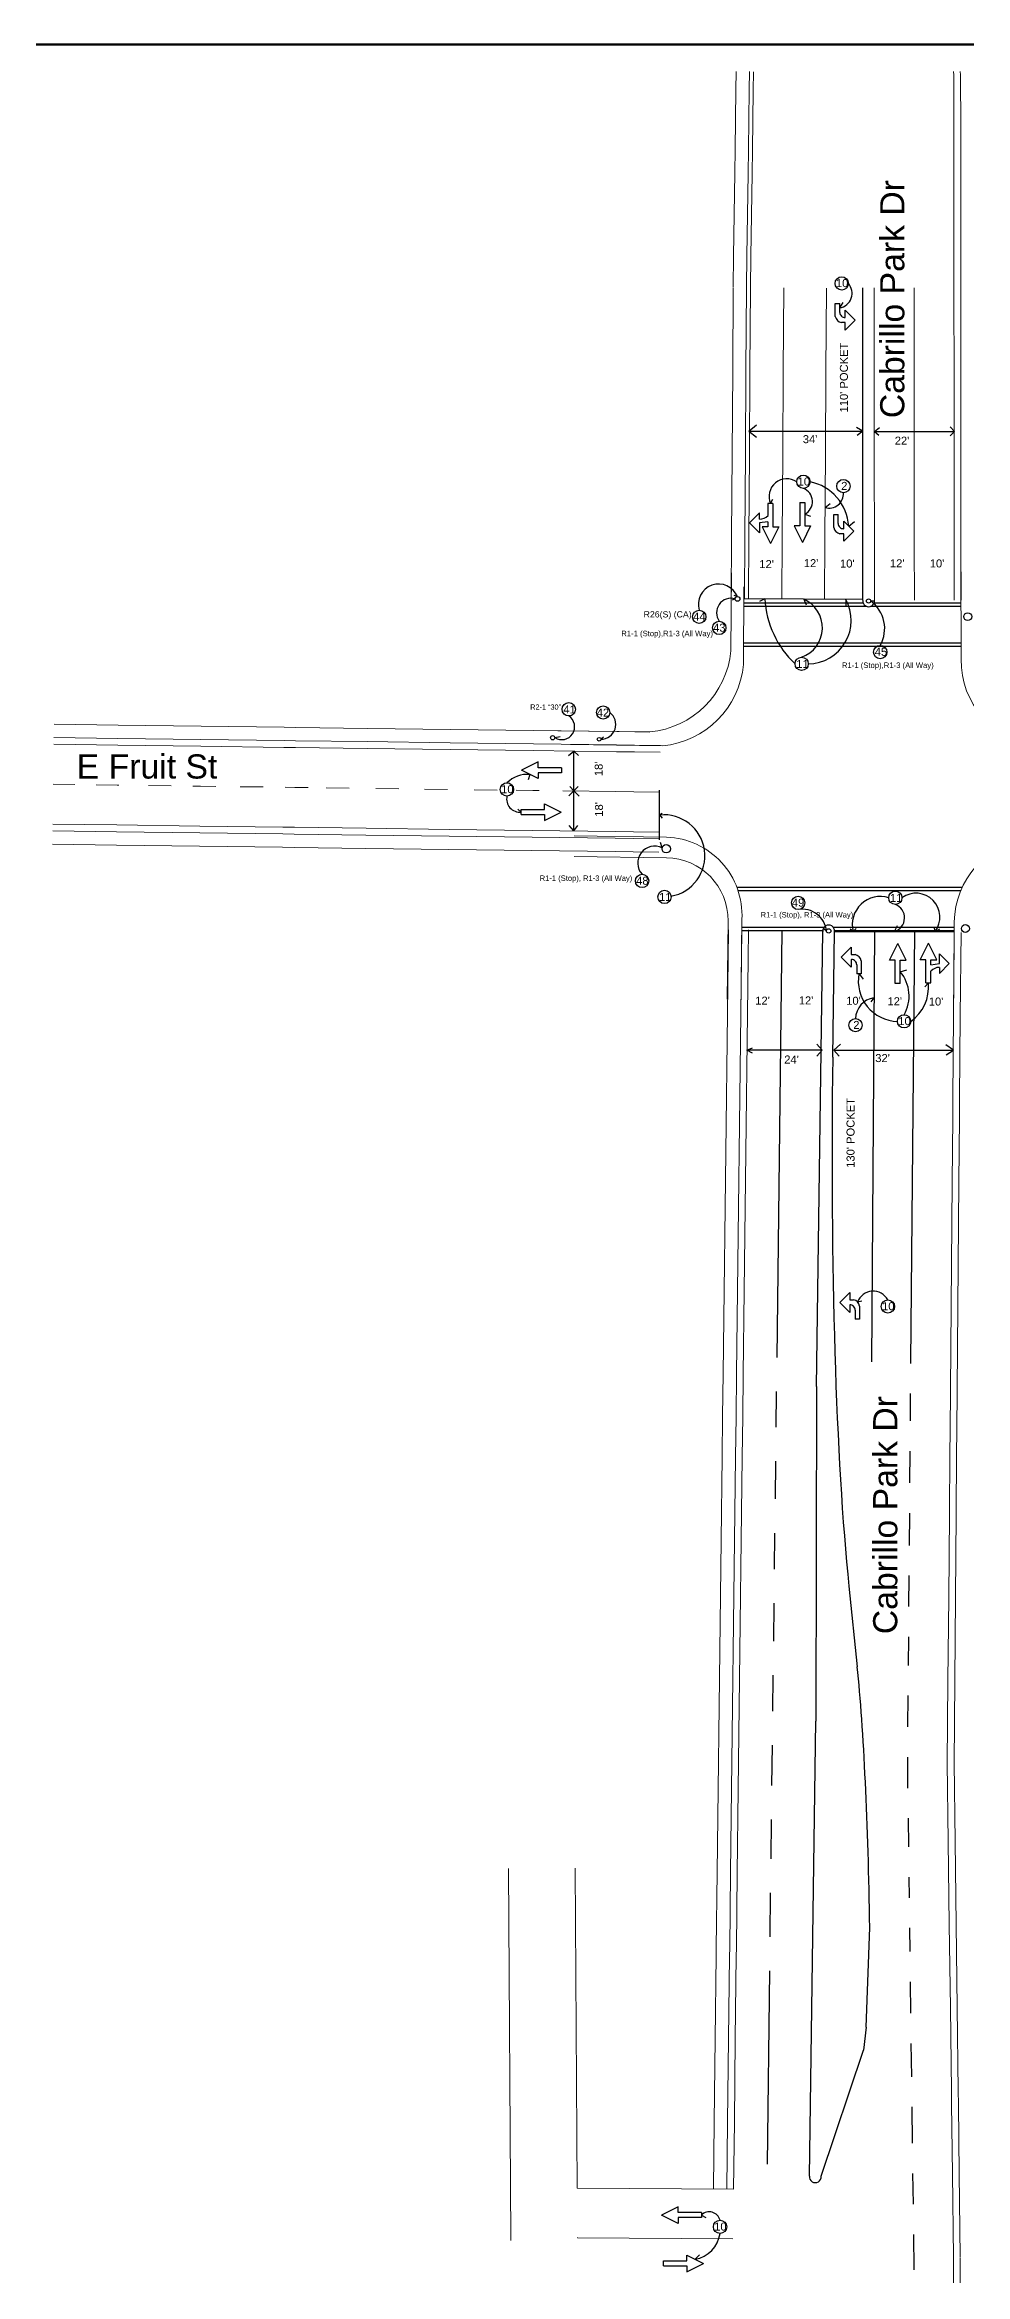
# Paper-space layout 'Layout1' of a CAD drawing. Header units: inches. Extents: x 0 to 35.9, y 0 to 23.6.
# Drawn here: x 17.686 to 19.542, y 19.113 to 23.608 of the extents above; entities that cross this region are included whole.
import ezdxf

# ---------------------------------------------------------------- set-up
doc = ezdxf.new("R2010")
doc.units = ezdxf.units.IN
doc.header["$MEASUREMENT"] = 0
doc.linetypes.add('CENTER2', pattern=[1.125, 0.75, -0.125, 0.125, -0.125])
doc.layers.get('0').update_dxf_attribs({"lineweight": 30})
for name, color, linetype in [('BLOCK TEXT', 7, 'Continuous'), ('C-ROAD', 7, 'Continuous'), ('C-SIDEWALK-CURB', 92, 'Continuous'), ('SIDEWALK IN INTERSECTION', 50, 'Continuous'), ('STREET SIGNS', 7, 'Continuous')]:
    doc.layers.add(name, color=color, linetype=linetype)
doc.styles.get("Standard").update_dxf_attribs({"font": 'arial.ttf'})

# ---------------------------------------------------------------- blocks, each defined once
blk = doc.blocks.new('TITLEBLOCK ARCHD24X36')
at = {"ltscale": 0.125}
blk.add_lwpolyline([(0.0306, 23.9435), (35.909, 23.9435), (35.909, 9.5136), (0.0306, 9.5136)], close=True, dxfattribs=at)
at = {"layer": 'BLOCK TEXT', "linetype": 'ByBlock', "lineweight": 100}
blk.add_lwpolyline([(0.0306, 2.6905), (0.0306, 23.9435), (35.909, 23.9435), (35.909, 2.6905)], close=True, dxfattribs=at)

psp = doc.layouts.get("Layout1")

# ---------------------------------------------------------------- linework, layer by layer
at = {"color": 7}
for p, q in [((19.2888, 23.0773, 0.9536), (19.2956, 23.0881, 0.9536)), ((19.1493, 22.6827, 0.9536), (19.1543, 22.6916, 0.9536)), ((19.2185, 22.6614, 0.9536), (19.2299, 22.6573, 0.9536)), ((19.307, 22.6371, 0.9536), (19.3183, 22.6465, 0.9536)), ((19.0827, 22.4953, 0.9536), (19.0758, 22.4976, 0.9536)), ((18.7143, 22.211, 0.9536), (18.7249, 22.2129, 0.9536)), ((18.8074, 22.2076, 0.9536), (18.8123, 22.2126, 0.9536)), ((18.664, 22.1367, 0.9536), (18.6605, 22.1259, 0.9536)), ((18.6466, 22.0608, 0.9536), (18.6398, 22.0668, 0.9536)), ((19.3278, 21.7349, 0.9536), (19.3364, 21.7237, 0.9536)), ((19.411, 21.7387, 0.9536), (19.424, 21.743, 0.9536)), ((19.4676, 21.7163, 0.9536), (19.4603, 21.7083, 0.9536)), ((19.3248, 21.0731, 0.9536), (19.3337, 21.0752, 0.9536)), ((19.0099, 19.2321, 0.9536), (19.0188, 19.2274, 0.9536)), ((18.9975, 19.143, 0.9536), (19.006, 19.1518, 0.9536))]:
    psp.add_line(p, q, dxfattribs=at)
for centre, radius in [((18.71, 22.2106, 0.9536), 0.00432), ((18.8036, 22.2076, 0.9536), 0.00373)]:
    psp.add_circle(centre, radius, dxfattribs=at)
for centre, radius, start, end in [((19.2839, 23.1068, 0.9536), 0.0299, 279.4127, 41.689), ((19.1821, 22.6971, 0.9536), 0.0358, 55.834, 203.6991), ((19.2052, 22.6867, 0.9536), 0.0286, 297.5968, 68.7603), ((19.2092, 22.6308, 0.9536), 0.098, 3.6574, 78.358), ((19.0449, 22.4794, 0.9536), 0.041, 22.8046, 196.5), ((18.7284, 22.2328, 0.9536), 0.026, 237.0994, 57.0994), ((18.8074, 22.2376, 0.9536), 0.0299, 270.0323, 53.2528), ((18.6593, 22.0783, 0.9536), 0.0586, 85.3912, 134.9105), ((18.6437, 22.0871, 0.9536), 0.0265, 167.2098, 276.1499), ((19.4074, 21.7199, 0.9536), 0.0811, 169.3191, 268.4523), ((19.3528, 21.69, 0.9536), 0.0759, 330.2075, 39.929), ((19.3831, 21.7082, 0.9536), 0.0849, 305.2326, 5.4425), ((19.3564, 21.0608, 0.9536), 0.0339, 29.4274, 158.7056), ((19.0258, 19.2163, 0.9536), 0.0224, 14.322, 135.0816), ((18.9865, 19.2036, 0.9536), 0.0616, 280.3031, 351.9737)]:
    psp.add_arc(centre, radius, start, end, dxfattribs=at)
at = {"layer": 'C-ROAD', "color": 7, "linetype": 'Continuous', "lineweight": 0, "elevation": 0.9486, "flags": 128}
for points in [[(19.0705, 22.5431), (19.0695, 22.3858, -0.359934), (18.906, 22.2223), (18.7208, 22.2247)], [(19.8644, 22.194), (19.6874, 22.194, -0.383996), (19.5335, 22.3688), (19.5333, 22.5647)], [(19.0958, 22.5152), (19.0949, 22.358, -0.359934), (18.9313, 22.1944), (18.7461, 22.1969)], [(18.7537, 22.0126), (18.9399, 22.0102, -0.419018), (19.0916, 21.8446), (19.0893, 21.6518)], [(19.5186, 21.6857), (19.5199, 21.8396, -0.371801), (19.6676, 22.0058), (19.8624, 22.0058)], [(18.7532, 21.9712), (18.9393, 21.9687, -0.413843), (19.0638, 21.8411), (19.0619, 21.6836)]]:
    psp.add_lwpolyline(points, format="xyb", dxfattribs=at)
at = {"layer": 'C-SIDEWALK-CURB', "color": 7}
for p, q in [((19.3353, 22.4877, 0.9425), (19.3353, 23.1179, 0.9425)), ((19.1058, 22.8288, 1.8855), (19.1209, 22.8413, 0.9425)), ((19.1058, 22.8288, 1.8855), (19.3353, 22.8288, 1.8855)), ((19.1058, 22.8288, 1.8855), (19.1212, 22.8165, 0.9425)), ((19.3353, 22.8288, 1.8855), (19.3229, 22.8362, 0.9425)), ((19.3353, 22.8288, 1.8855), (19.3242, 22.8199, 0.9425)), ((19.3592, 22.8278, 1.8966), (19.369, 22.8364, 1.9048)), ((19.3592, 22.8278, 1.8966), (19.5201, 22.8278, 1.8966)), ((19.3592, 22.8278, 1.8966), (19.3676, 22.821, 0.9176)), ((19.5201, 22.8278, 1.8966), (19.5113, 22.8373, 1.4251)), ((19.5201, 22.8278, 1.8966), (19.5117, 22.8195, 1.4251)), ((19.2595, 22.6748, 0.9536), (19.2695, 22.6832, 0.9536)), ((19.0779, 22.4905, 0.9536), (19.0723, 22.488, 0.9536)), ((19.3357, 22.4895, 1.9757), (19.097, 22.4906, 1.9803)), ((19.1376, 22.4906, 0.9536), (19.1273, 22.4853, 0.9536)), ((19.2164, 22.49, 1.978), (19.2213, 22.4784, 0.9536)), ((19.3013, 22.4895, 0.9536), (19.3013, 22.4746, 0.9536)), ((19.3514, 22.4864, 0.9536), (19.3567, 22.4864, 0.9536)), ((18.7421, 22.1751, 0.9536), (18.7526, 22.1836, 1.9706)), ((18.7526, 22.1035, 1.9706), (18.7526, 22.1836, 1.9706)), ((18.7526, 22.1836, 1.9706), (18.7618, 22.1751, 0.9536)), ((18.7526, 22.1035, 1.9706), (18.7429, 22.0938, 3.0831)), ((18.7526, 22.1035, 1.9706), (18.7446, 22.1124, 0.9536)), ((18.7526, 22.1035, 1.9706), (18.7616, 22.1123, 0.9536)), ((18.7526, 22.0227, 1.9706), (18.7526, 22.1035, 1.9706)), ((18.7526, 22.1035, 1.9706), (18.7633, 22.093, 0.2632)), ((18.9257, 22.0051, 0.9536), (18.9257, 22.1047, 0.9536)), ((18.7526, 22.0227, 1.9706), (18.7432, 22.0338, 0.9536)), ((18.7526, 22.0227, 1.9706), (18.7611, 22.0338, 0.9536)), ((18.9257, 22.0549, 0.9536), (18.9311, 22.0586, 0.9536)), ((18.9257, 22.0549, 0.9536), (18.9311, 22.0486, 0.9536)), ((18.9308, 21.9885, 0.9536), (18.9275, 21.9992, 0.9536)), ((19.1721, 21.8222, 1.9681), (19.1618, 20.9609, 1.9646)), ((19.2422, 20.9029, 2.9326), (19.2549, 21.82, 2.9335)), ((19.2622, 21.8212, 0.9536), (19.2566, 21.8248, 0.9536)), ((19.2749, 21.5666, 2.9382), (19.2784, 21.82, 2.9385)), ((19.2784, 21.82, 1.9705), (19.5197, 21.82, 1.9705)), ((19.3159, 21.82, 0.9536), (19.31, 21.8247, 0.9536)), ((19.3159, 21.82, 0.9536), (19.3217, 21.8261, 0.9536)), ((19.3589, 21.82, 1.9721), (19.3532, 20.9523, 1.9639)), ((19.3991, 21.82, 0.9536), (19.4056, 21.8322, 0.9536)), ((19.4393, 21.8199, 1.9693), (19.4316, 20.9523, 1.9639)), ((19.4812, 21.8199, 0.9536), (19.4792, 21.8296, 0.9536)), ((19.4812, 21.8199, 0.9536), (19.4906, 21.8255, 0.9536)), ((19.3575, 21.6864, 0.9536), (19.3516, 21.6779, 0.9536)), ((19.1015, 21.5806, 0.9536), (19.1131, 21.5858, 0.0117)), ((19.2535, 21.5806, 0.9536), (19.1015, 21.5806, 0.9536)), ((19.1133, 21.5744, 0.0117), (19.1015, 21.5806, 0.9536)), ((19.2535, 21.5806, 0.9536), (19.2426, 21.5932, 0.0117)), ((19.2535, 21.5806, 0.9536), (19.2429, 21.5686, 0.0117)), ((19.2773, 21.5806, 0.9536), (19.2903, 21.5927, 2.0779)), ((19.2773, 21.5806, 0.9536), (19.518, 21.5806, 0.9536)), ((19.288, 21.5686, 2.0779), (19.2773, 21.5806, 0.9536)), ((19.518, 21.5806, 0.9536), (19.5029, 21.5914, 0.9536)), ((19.5032, 21.5712, 0.9536), (19.518, 21.5806, 0.9536)), ((19.4316, 20.9523, 1.9639), (19.4316, 20.949, 1.9638)), ((19.161, 20.8923, 1.9641), (19.1601, 20.8209, 1.9629)), ((19.2422, 20.9029, 2.9326), (19.2405, 20.2278, 1.9166)), ((19.4311, 20.8883, 1.9621), (19.4306, 20.8333, 1.9605)), ((19.4302, 20.7726, 1.9588), (19.4297, 20.7082, 1.957)), ((19.1593, 20.7522, 1.9617), (19.1584, 20.6759, 1.9604)), ((19.4292, 20.6475, 1.9552), (19.4287, 20.5821, 1.9534)), ((19.1576, 20.6072, 1.9592), (19.1567, 20.5345, 1.958)), ((19.3074, 20.5003, 2.4114), (19.3242, 20.3378, 2.1989)), ((19.4282, 20.5214, 1.9517), (19.4277, 20.4589, 1.9499)), ((19.1559, 20.4659, 1.9568), (19.155, 20.3895, 1.9555)), ((19.4272, 20.3982, 1.9481), (19.4268, 20.3403, 1.9465)), ((19.1542, 20.3209, 1.9543), (19.1533, 20.2482, 1.9531)), ((19.4263, 20.2797, 1.9448), (19.4258, 20.2162, 1.943)), ((19.2278, 19.3106, 1.9157), (19.2405, 20.2278, 1.9166)), ((19.1525, 20.1796, 1.9519), (19.1515, 20.0982, 1.9505)), ((19.4253, 20.1555, 1.9412), (19.4252, 20.1429, 1.9409)), ((19.4252, 20.1429, 1.9409), (19.4258, 20.0929, 1.9404)), ((19.1507, 20.0296, 1.9493), (19.1498, 19.9507, 1.948)), ((19.4266, 20.0323, 1.9397), (19.4274, 19.9744, 1.9391)), ((19.1489, 19.8821, 1.9468), (19.1479, 19.7932, 1.9453)), ((19.4281, 19.9137, 1.9385), (19.4287, 19.8719, 1.938)), ((19.342, 19.6112, 1.9343), (19.3493, 19.8118, 1.9362)), ((19.4294, 19.8112, 1.9374), (19.4301, 19.7633, 1.9369)), ((19.1471, 19.7246, 1.9441), (19.1424, 19.3349, 1.9374)), ((19.4308, 19.7026, 1.9363), (19.4316, 19.6391, 1.9356)), ((19.342, 19.6112, 1.9343), (19.3367, 19.5644, 1.9343)), ((19.2512, 19.3106, 1.9157), (19.3367, 19.5644, 1.9343)), ((19.4324, 19.5784, 1.935), (19.4333, 19.5112, 1.9343)), ((19.434, 19.4505, 1.9336), (19.435, 19.3768, 1.9329)), ((19.4358, 19.3161, 1.9322), (19.4366, 19.254, 1.9316)), ((19.4373, 19.1933, 1.931), (19.4382, 19.1219, 1.9302))]:
    psp.add_line(p, q, dxfattribs=at)
at = {"layer": 'C-SIDEWALK-CURB', "color": 7, "linetype": 'Continuous', "lineweight": 0}
for p, q in [((17.7032, 22.117, 1.9704), (17.7467, 22.1164, 1.9706)), ((17.8949, 22.1144, 1.9711), (17.941, 22.1138, 1.9713)), ((18.0802, 22.112, 1.9718), (18.1263, 22.1114, 1.972)), ((18.2534, 22.1097, 1.9722), (18.2995, 22.1091, 1.9722)), ((18.3538, 22.1084, 1.9722), (18.4, 22.1078, 1.9722)), ((18.4516, 22.1071, 1.9722), (18.4978, 22.1065, 1.9722)), ((18.552, 22.1058, 1.9722), (18.5981, 22.1052, 1.9722))]:
    psp.add_line(p, q, dxfattribs=at)
at = {"layer": 'C-SIDEWALK-CURB', "color": 7, "linetype": 'CENTER2', "lineweight": 0}
for p, q in [((18.7551, 19.9319, -0.0086), (18.7594, 19.2866, -0.0086)), ((18.7594, 19.2866, -0.0086), (19.0748, 19.2845, -0.0086)), ((18.76, 19.1869, -0.0086), (18.76, 19.186, -0.0086)), ((18.76, 19.186, -0.0086), (19.0736, 19.184, -0.0086))]:
    psp.add_line(p, q, dxfattribs=at)
at = {"layer": 'C-SIDEWALK-CURB', "color": 7, "linetype": 'Continuous', "lineweight": 0, "extrusion": (-0.999903, 0.013926, 6.52905e-11), "elevation": -18.7502, "flags": 128}
psp.add_lwpolyline([(-23.8173, 1.9863), (-23.7804, 1.9861), (-23.6598, 1.9853), (-23.6129, 1.9846), (-23.4453, 1.9822), (-23.3829, 1.9812)], dxfattribs=at)
at = {"layer": 'C-SIDEWALK-CURB', "color": 7, "linetype": 'Continuous', "lineweight": 0, "extrusion": (-0.999903, 0.013926, 6.65599e-11), "elevation": -18.7771, "flags": 128}
psp.add_lwpolyline([(-23.8176, 1.9863), (-23.7804, 1.9861), (-23.6598, 1.9853), (-23.6129, 1.9846), (-23.4453, 1.9822), (-23.3829, 1.9812)], dxfattribs=at)
at = {"layer": 'C-SIDEWALK-CURB', "color": 7, "linetype": 'Continuous', "lineweight": 0, "extrusion": (-0.999903, 0.013926, 6.62427e-11), "elevation": -18.7851, "flags": 128}
psp.add_lwpolyline([(-23.8171, 1.9864), (-23.7797, 1.9862), (-23.659, 1.9854), (-23.6121, 1.9847), (-23.4446, 1.9822), (-23.3822, 1.9813)], dxfattribs=at)
at = {"layer": 'C-SIDEWALK-CURB', "color": 7, "linetype": 'Continuous', "lineweight": 0, "extrusion": (-0.006968, -0.001478, 0.999975), "flags": 128}
for points, elevation in [([(19.0874, 23.1213), (19.0864, 22.9537), (19.0853, 22.7861), (19.0843, 22.6186), (19.0836, 22.4934)], 1.8141), ([(19.1142, 23.1211), (19.1132, 22.9536), (19.1122, 22.786), (19.1111, 22.6184), (19.1104, 22.4933)], 1.8139), ([(19.1222, 23.1211), (19.1211, 22.9535), (19.1201, 22.7859), (19.1191, 22.6183), (19.1183, 22.4932)], 1.8095), ([(19.2753, 23.1201), (19.2743, 22.9525), (19.2733, 22.7849), (19.2723, 22.6173), (19.2715, 22.4922)], 1.8083)]:
    psp.add_lwpolyline(points, dxfattribs=dict(at, elevation=elevation))
at = {"layer": 'C-SIDEWALK-CURB', "color": 7, "linetype": 'Continuous', "lineweight": 0, "extrusion": (-0.007034, -0.001478, 0.999974), "elevation": 1.7999, "flags": 128}
psp.add_lwpolyline([(19.1893, 23.1205), (19.1882, 22.953), (19.1872, 22.7854), (19.1862, 22.6178), (19.1854, 22.4927)], dxfattribs=at)
at = {"layer": 'C-SIDEWALK-CURB', "color": 7, "linetype": 'Continuous', "lineweight": 0, "flags": 128}
for points, elevation in [([(19.3588, 22.4876), (19.3587, 22.6025), (19.3586, 22.7701), (19.3585, 22.9377), (19.3584, 23.1053), (19.3583, 23.1179)], 0.9425), ([(19.4393, 22.4877), (19.4392, 22.6026), (19.439, 22.7702), (19.4389, 22.9378), (19.4388, 23.1053), (19.4388, 23.1179)], 0.9441), ([(19.4393, 22.4877), (19.4392, 22.6026), (19.439, 22.7702), (19.4389, 22.9378), (19.4388, 23.1053), (19.4388, 23.1179)], 0.9441), ([(18.6367, 22.1047), (18.6699, 22.1042), (18.6829, 22.1041)], 1.9722), ([(18.7307, 22.1034), (18.8375, 22.102), (18.8739, 22.1015), (18.9259, 22.1008)], 1.9722)]:
    psp.add_lwpolyline(points, dxfattribs=dict(at, elevation=elevation))
at = {"layer": 'C-SIDEWALK-CURB', "color": 7, "linetype": 'Continuous', "lineweight": 0, "extrusion": (-0.01318, -0.999913, 2.60365e-09), "flags": 128}
for points, elevation in [([(17.4102, 1.9777), (17.5391, 1.9782), (17.7066, 1.9788), (17.8742, 1.9794), (17.8974, 1.9795), (18.0418, 1.9795), (18.2094, 1.9795), (18.377, 1.9795), (18.5446, 1.9795), (18.5809, 1.9795), (18.633, 1.9795)], -22.4425), ([(17.4102, 1.9688), (17.5391, 1.9693), (17.7066, 1.9699), (17.8742, 1.9705), (17.8974, 1.9706), (18.0418, 1.9706), (18.2094, 1.9706), (18.377, 1.9706), (18.5446, 1.9706), (18.5809, 1.9706), (18.633, 1.9706)], -22.4288), ([(17.4102, 1.9733), (17.5391, 1.9738), (17.7066, 1.9744), (17.8742, 1.975), (17.8974, 1.9751), (18.0418, 1.9751), (18.2094, 1.9751), (18.377, 1.9751), (18.5446, 1.9751), (18.5809, 1.9751), (18.633, 1.9751)], -22.4288), ([(17.4102, 1.9688), (17.5391, 1.9693), (17.7066, 1.9699), (17.8742, 1.9705), (17.8974, 1.9706), (18.0418, 1.9706), (18.2094, 1.9706), (18.377, 1.9706), (18.5446, 1.9706), (18.5809, 1.9706), (18.633, 1.9706)], -22.2679), ([(17.4102, 1.9777), (17.5391, 1.9782), (17.7066, 1.9788), (17.8742, 1.9794), (17.8974, 1.9795), (18.0418, 1.9795), (18.2094, 1.9795), (18.377, 1.9795), (18.5446, 1.9795), (18.5809, 1.9795), (18.633, 1.9795)], -22.2274)]:
    psp.add_lwpolyline(points, dxfattribs=dict(at, elevation=elevation))
at = {"layer": 'C-SIDEWALK-CURB', "color": 7, "linetype": 'Continuous', "lineweight": 0, "extrusion": (-0.01318, -0.999913, 3.04025e-09), "elevation": -22.4693, "flags": 128}
psp.add_lwpolyline([(17.4102, 1.9777), (17.5391, 1.9782), (17.7066, 1.9788), (17.8742, 1.9794), (17.8974, 1.9795), (18.0418, 1.9795), (18.2094, 1.9795), (18.377, 1.9795), (18.5446, 1.9795), (18.5809, 1.9795), (18.6107, 1.9795)], dxfattribs=at)
at = {"layer": 'C-SIDEWALK-CURB', "color": 7, "linetype": 'Continuous', "lineweight": 0, "extrusion": (-0.003678, 0.000125101, 0.999993), "elevation": 1.9081, "flags": 128}
psp.add_lwpolyline([(17.7965, 22.1156), (17.8392, 22.115), (17.8426, 22.115)], dxfattribs=at)
at = {"layer": 'C-SIDEWALK-CURB', "color": 7, "linetype": 'Continuous', "lineweight": 0, "extrusion": (-0.003679, 7.7984e-05, 0.999993), "elevation": 1.907, "flags": 128}
psp.add_lwpolyline([(17.9919, 22.1131), (18.0068, 22.1129), (18.038, 22.1125)], dxfattribs=at)
at = {"layer": 'C-SIDEWALK-CURB', "color": 7, "linetype": 'Continuous', "lineweight": 0, "extrusion": (-0.01318, -0.999913, 5.08348e-08), "elevation": -22.3484, "flags": 128}
psp.add_lwpolyline([(17.878, 1.9721), (17.8974, 1.9722), (17.9242, 1.9722)], dxfattribs=at)
at = {"layer": 'C-SIDEWALK-CURB', "color": 7, "linetype": 'Continuous', "lineweight": 0, "extrusion": (0.013166, 0.999906, 0.003792), "elevation": 22.275, "flags": 128}
psp.add_lwpolyline([(-17.4105, 1.8888), (-17.5394, 1.8893), (-17.707, 1.8899), (-17.8745, 1.8906), (-17.8977, 1.8906), (-18.0421, 1.8906), (-18.2097, 1.8906), (-18.3773, 1.8906), (-18.5449, 1.8906), (-18.5812, 1.8906), (-18.6341, 1.8906)], dxfattribs=at)
at = {"layer": 'C-SIDEWALK-CURB', "color": 7, "linetype": 'Continuous', "lineweight": 0, "extrusion": (0.013163, 0.999904, 0.004402), "elevation": 22.2624, "flags": 128}
psp.add_lwpolyline([(-17.4106, 1.8797), (-17.5394, 1.8802), (-17.707, 1.8808), (-17.8746, 1.8815), (-17.8977, 1.8815), (-18.0422, 1.8815), (-18.2097, 1.8815), (-18.3773, 1.8815), (-18.5449, 1.8815), (-18.5813, 1.8815), (-18.6343, 1.8815)], dxfattribs=at)
at = {"layer": 'C-SIDEWALK-CURB', "color": 7, "linetype": 'Continuous', "lineweight": 0, "extrusion": (0.999929, -0.011916, 2.57504e-11), "elevation": 18.8031, "flags": 128}
psp.add_lwpolyline([(22.0492, 1.9754), (21.9918, 1.9751), (21.8242, 1.9745), (21.6566, 1.9738), (21.489, 1.9731), (21.3214, 1.9725), (21.1538, 1.9718), (21.0682, 1.9714), (20.9863, 1.97), (20.8187, 1.9669), (20.6511, 1.9639), (20.4835, 1.9609), (20.3159, 1.9578), (20.1484, 1.9548), (19.9961, 1.952), (19.9808, 1.9518), (19.8132, 1.9489), (19.6456, 1.9461), (19.5102, 1.9438)], dxfattribs=at)
at = {"layer": 'C-SIDEWALK-CURB', "color": 7, "linetype": 'Continuous', "lineweight": 0, "extrusion": (0.999929, -0.011916, 2.57623e-11), "elevation": 18.83, "flags": 128}
psp.add_lwpolyline([(22.0492, 1.9754), (21.9918, 1.9751), (21.8242, 1.9745), (21.6566, 1.9738), (21.489, 1.9731), (21.3214, 1.9725), (21.1538, 1.9718), (21.0682, 1.9714), (20.9863, 1.97), (20.8187, 1.9669), (20.6511, 1.9639), (20.4835, 1.9609), (20.3159, 1.9578), (20.1484, 1.9548), (19.9961, 1.952), (19.9808, 1.9518), (19.8132, 1.9489), (19.6456, 1.9461), (19.5103, 1.9438)], dxfattribs=at)
at = {"layer": 'C-SIDEWALK-CURB', "color": 7, "linetype": 'Continuous', "lineweight": 0, "extrusion": (0.999929, -0.011916, 2.57295e-11), "elevation": 18.8436, "flags": 128}
for points in [[(22.0492, 1.9665), (21.9918, 1.9662), (21.8242, 1.9656), (21.6566, 1.9649), (21.489, 1.9642), (21.3214, 1.9635), (21.1538, 1.9629), (21.0682, 1.9625), (20.9863, 1.961), (20.8187, 1.958), (20.6511, 1.955), (20.4835, 1.9519), (20.3159, 1.9489), (20.1484, 1.9459), (19.9961, 1.9431), (19.9808, 1.9429), (19.8132, 1.94), (19.6456, 1.9372), (19.5104, 1.9349)], [(22.0492, 1.971), (21.9918, 1.9707), (21.8242, 1.97), (21.6566, 1.9694), (21.489, 1.9687), (21.3214, 1.968), (21.1538, 1.9674), (21.0682, 1.967), (20.9863, 1.9655), (20.8187, 1.9625), (20.6511, 1.9595), (20.4835, 1.9564), (20.3159, 1.9534), (20.1484, 1.9504), (19.9961, 1.9476), (19.9808, 1.9473), (19.8132, 1.9445), (19.6456, 1.9417), (19.5104, 1.9394)]]:
    psp.add_lwpolyline(points, dxfattribs=at)
at = {"layer": 'C-SIDEWALK-CURB', "color": 7, "linetype": 'Continuous', "lineweight": 0, "extrusion": (-0.999965, 0.008415, 2.16065e-10), "flags": 128}
for points, elevation in [([(-20.3056, 1.9519), (-20.4732, 1.9528), (-20.6408, 1.9537), (-20.8084, 1.9546), (-20.931, 1.9553), (-20.976, 1.9558), (-21.1436, 1.9577), (-21.3111, 1.9596), (-21.4787, 1.9614), (-21.6072, 1.9629), (-21.6463, 1.9634), (-21.8139, 1.9656), (-21.9815, 1.9677)], -19.3355), ([(-20.3056, 1.9564), (-20.4732, 1.9573), (-20.6408, 1.9582), (-20.8084, 1.9591), (-20.931, 1.9598), (-20.976, 1.9603), (-21.1436, 1.9622), (-21.3111, 1.964), (-21.4787, 1.9659), (-21.6072, 1.9674), (-21.6463, 1.9679), (-21.8139, 1.9701), (-21.9815, 1.9722)], -19.3355), ([(-20.3056, 1.9608), (-20.4732, 1.9617), (-20.6408, 1.9626), (-20.8084, 1.9635), (-20.931, 1.9642), (-20.976, 1.9647), (-21.1436, 1.9666), (-21.3111, 1.9685), (-21.4787, 1.9704), (-21.6072, 1.9718), (-21.6463, 1.9723), (-21.8139, 1.9745), (-21.9815, 1.9767)], -19.3491)]:
    psp.add_lwpolyline(points, dxfattribs=dict(at, elevation=elevation))
at = {"layer": 'C-SIDEWALK-CURB', "color": 7, "linetype": 'Continuous', "lineweight": 0, "extrusion": (0.999919, 0.0127, 5.88458e-11), "flags": 128}
for points, elevation in [([(18.8981, 1.936), (19.0657, 1.9346), (19.2063, 1.9333), (19.2333, 1.9336), (19.4008, 1.935), (19.5684, 1.9365), (19.736, 1.9379), (19.8946, 1.9393)], 19.7599), ([(18.8981, 1.9405), (19.0657, 1.939), (19.2063, 1.9378), (19.2333, 1.9381), (19.4008, 1.9395), (19.5684, 1.9409), (19.736, 1.9424), (19.8946, 1.9438)], 19.7599), ([(18.8981, 1.9449), (19.0657, 1.9435), (19.2063, 1.9422), (19.2333, 1.9425), (19.4008, 1.9439), (19.5684, 1.9454), (19.736, 1.9468), (19.8946, 1.9482)], 19.7736)]:
    psp.add_lwpolyline(points, dxfattribs=dict(at, elevation=elevation))
at = {"layer": 'C-SIDEWALK-CURB', "color": 7, "linetype": 'CENTER2', "lineweight": 0, "elevation": -0.0086, "flags": 128}
psp.add_lwpolyline([(18.621, 19.9311), (18.626, 19.186), (18.6284, 18.8353)], dxfattribs=at)
at = {"layer": 'C-SIDEWALK-CURB', "color": 7, "linetype": 'Continuous', "lineweight": 0}
for points in [[(19.5197, 22.4877, 0.9425), (19.5196, 22.6027, 0.9425), (19.5195, 22.7702, 0.9425), (19.5194, 22.9378, 0.9425), (19.5192, 23.1054, 0.9425), (19.5191, 23.273, 0.9425), (19.5191, 23.3128, 1.9731), (19.519, 23.4406, 1.9742), (19.5189, 23.5464, 1.9751), (19.518, 23.5538, 1.9752)], [(19.5197, 22.4877, 0.9469), (19.5196, 22.6027, 0.9469), (19.5195, 22.7702, 0.9469), (19.5194, 22.9378, 0.9469), (19.5192, 23.1054, 0.9469), (19.5191, 23.273, 0.9469), (19.5191, 23.3128, 1.9775), (19.519, 23.4406, 1.9787), (19.5189, 23.5464, 1.9796), (19.518, 23.5538, 1.9797)], [(19.5334, 22.4878, 0.9514), (19.5333, 22.6027, 0.9514), (19.5332, 22.7703, 0.9514), (19.533, 22.9378, 0.9514), (19.5329, 23.1054, 0.9514), (19.5328, 23.273, 0.9514), (19.5328, 23.3128, 1.982), (19.5327, 23.4406, 1.9831), (19.5326, 23.5472, 1.984), (19.5318, 23.5538, 1.9841)], [(19.5285, 18.3516, 1.9205), (19.5262, 18.5191, 1.9245), (19.5255, 18.5745, 1.9258), (19.5239, 18.6867, 1.9268), (19.5216, 18.8543, 1.9284), (19.5206, 18.9315, 1.9292), (19.5194, 19.0218, 1.9298), (19.5182, 19.1044, 1.9305), (19.5183, 19.1231, 1.9306), (19.5183, 19.1464, 1.9252)], [(19.5285, 18.3516, 1.925), (19.5262, 18.5191, 1.9289), (19.5255, 18.5745, 1.9302), (19.5239, 18.6867, 1.9313), (19.5216, 18.8543, 1.9329), (19.5206, 18.9315, 1.9337), (19.5194, 19.0218, 1.9343), (19.5182, 19.1044, 1.935), (19.5183, 19.1231, 1.9351), (19.5183, 19.1464, 1.9297)], [(19.5422, 18.3517, 1.9294), (19.5399, 18.5193, 1.9334), (19.5392, 18.5747, 1.9347), (19.5376, 18.6869, 1.9357), (19.5353, 18.8544, 1.9374), (19.5343, 18.9317, 1.9381), (19.533, 19.022, 1.9388), (19.5319, 19.1045, 1.9394), (19.5319, 19.1231, 1.9395), (19.532, 19.1464, 1.9342)]]:
    psp.add_polyline3d(points, dxfattribs=at)
at = {"layer": 'C-SIDEWALK-CURB', "color": 7}
for centre, radius in [((19.2929, 23.1267, 0.9536), 0.0134), ((19.2156, 22.7268, 0.9536), 0.0134), ((19.2962, 22.718, 0.9536), 0.0134), ((19.0827, 22.4905, 0.9536), 0.00481), ((19.3471, 22.4864, 0.9425), 0.00429), ((19.0057, 22.4544, 0.9536), 0.0134), ((19.0459, 22.4321, 0.9536), 0.0134), ((19.547, 22.4548, 0.9536), 0.00796), ((19.3705, 22.3834, 0.9536), 0.0134), ((19.2121, 22.3596, 0.9536), 0.0134), ((18.7425, 22.268, 0.9536), 0.0134), ((18.8119, 22.2615, 0.9536), 0.0134), ((18.6179, 22.1064, 0.9536), 0.0134), ((18.939, 21.9868, 0.9536), 0.00834), ((18.8903, 21.9219, 0.9536), 0.0134), ((18.9355, 21.8897, 0.9536), 0.0134), ((19.401, 21.888, 0.9536), 0.0134), ((19.205, 21.8777, -1.0263), 0.0134), ((19.2666, 21.8212, 2.9335), 0.00447), ((19.5423, 21.826, 0.9536), 0.00793), ((19.3207, 21.6312, 0.9536), 0.0134), ((19.4186, 21.6389, 0.9536), 0.0134), ((19.386, 21.064, 0.9536), 0.0134), ((19.0475, 19.2084, 0.9536), 0.0134)]:
    psp.add_circle(centre, radius, dxfattribs=at)
for centre, radius, start, end in [((19.2676, 22.7024, 0.9536), 0.0287, 253.6176, 4.3531), ((19.0696, 22.4626, 0.9536), 0.0292, 73.3902, 215.8653), ((19.3348, 22.5028, 0.9536), 0.1976, 183.561, 226.4691), ((19.1909, 22.4324, 0.9536), 0.063, 289.6554, 66.1987), ((19.2243, 22.4474, 0.9536), 0.0878, 270.8278, 28.6736), ((19.3471, 22.4864, 0.9425), 0.0118, 174.0758, 5.7274), ((19.3105, 22.4308, 0.9536), 0.069, 330.429, 53.6925), ((18.9342, 21.9726, 0.9536), 0.0827, 280.0514, 95.8851), ((18.9156, 21.9581, 0.9536), 0.034, 63.3719, 222.1603), ((19.4427, 21.849, 0.9536), 0.0482, 322.9292, 125.9421), ((19.2132, 21.8157, -3.0062), 0.0493, 6.4068, 99.5591), ((19.3708, 21.834, 0.9536), 0.0566, 72.6913, 194.2778), ((19.3908, 21.8476, 0.9536), 0.0288, 286.744, 69.2488), ((19.2666, 21.8212, 2.9335), 0.0118, 354.0758, 185.7274), ((19.3644, 21.6431, 0.9536), 0.0438, 99.1562, 178.1541), ((19.2395, 19.3094, 1.9157), 0.0118, 174.0758, 5.7274)]:
    psp.add_arc(centre, radius, start, end, dxfattribs=at)
at = {"layer": 'C-SIDEWALK-CURB', "color": 7, "extrusion": (0.995886, -0.013888, 0.08954)}
psp.add_arc((21.8346, -0.113, 19.1591), 1.3407, 90.0565, 142.7415, dxfattribs=at)
at = {"layer": 'C-SIDEWALK-CURB', "color": 7, "extrusion": (0.997533, 0.013203, 0.068948)}
psp.add_arc((19.5476, 1.2498, 19.6967), 0.6703, 270.5426, 322.6181, dxfattribs=at)
at = {"layer": 'C-SIDEWALK-CURB', "color": 7}
psp.add_point((18.7526, 22.1035, 1.9706), dxfattribs=at)
at = {"layer": 'SIDEWALK IN INTERSECTION', "color": 7}
for p, q in [((19.3362, 22.482, 2.9335), (19.0956, 22.482, 2.9335)), ((19.5334, 22.482, 2.9335), (19.3569, 22.482, 2.9335)), ((19.3433, 22.4753, 2.9335), (19.0956, 22.4753, 2.9335)), ((19.5334, 22.4753, 2.9335), (19.3508, 22.4753, 2.9335)), ((19.5334, 22.3948, 2.9335), (19.0951, 22.3948, 2.9335)), ((19.5334, 22.4015, 2.9335), (19.0952, 22.4015, 2.9335)), ((19.5356, 21.9084, 2.9335), (19.0817, 21.9084, 2.9335)), ((19.5326, 21.9017, 2.9335), (19.084, 21.9017, 2.9335)), ((19.2548, 21.8212, 2.9335), (19.0913, 21.8212, 2.9335)), ((19.2569, 21.8279, 2.9335), (19.0914, 21.8279, 2.9335)), ((19.5198, 21.8279, 2.9335), (19.2763, 21.8279, 2.9335)), ((19.5198, 21.8212, 2.9335), (19.2784, 21.8212, 2.9335))]:
    psp.add_line(p, q, dxfattribs=at)
at = {"layer": 'STREET SIGNS', "color": 7}
for p, q in [((19.2799, 23.0863, 0.9536), (19.2888, 23.0863, 0.9536)), ((19.2799, 23.0602, 0.9536), (19.2799, 23.0863, 0.9536)), ((19.2888, 23.0683, 0.9536), (19.2888, 23.0863, 0.9536)), ((19.3201, 23.0528, 0.9536), (19.3, 23.0729, 0.9536)), ((19.3, 23.0579, 0.9536), (19.3, 23.0729, 0.9536)), ((19.3, 23.0478, 0.9536), (19.2923, 23.0478, 0.9536)), ((19.3, 23.0579, 0.9536), (19.2997, 23.0579, 0.9536)), ((19.3, 23.0327, 0.9536), (19.3201, 23.0528, 0.9536)), ((19.3, 23.0327, 0.9536), (19.3, 23.0478, 0.9536)), ((19.1071, 22.6438, 0.9536), (19.1272, 22.6639, 0.9536)), ((19.1272, 22.6513, 0.9536), (19.1272, 22.6639, 0.9536)), ((19.1543, 22.6827, 0.9536), (19.1442, 22.6827, 0.9536)), ((19.1442, 22.6827, 0.9536), (19.1442, 22.6588, 0.9536)), ((19.1442, 22.6827, 0.9536), (19.1442, 22.6588, 0.9536)), ((19.1543, 22.6827, 0.9536), (19.1543, 22.6358, 0.9536)), ((19.2084, 22.6849, 0.9536), (19.2084, 22.6379, 0.9536)), ((19.2084, 22.6849, 0.9536), (19.2185, 22.6849, 0.9536)), ((19.2185, 22.6849, 0.9536), (19.2185, 22.6379, 0.9536)), ((19.2768, 22.6605, 0.9536), (19.2858, 22.6605, 0.9536)), ((19.2768, 22.6343, 0.9536), (19.2768, 22.6605, 0.9536)), ((19.2858, 22.6425, 0.9536), (19.2858, 22.6605, 0.9536)), ((19.1272, 22.6237, 0.9536), (19.1071, 22.6438, 0.9536)), ((19.1442, 22.6459, 0.9536), (19.1272, 22.6438, 0.9536)), ((19.1272, 22.6438, 0.9536), (19.1272, 22.6237, 0.9536)), ((19.1442, 22.6358, 0.9536), (19.1325, 22.6358, 0.9536)), ((19.1325, 22.6358, 0.9536), (19.1493, 22.6023, 0.9536)), ((19.1442, 22.6459, 0.9536), (19.1442, 22.6358, 0.9536)), ((19.166, 22.6358, 0.9536), (19.1493, 22.6023, 0.9536)), ((19.1543, 22.6358, 0.9536), (19.166, 22.6358, 0.9536)), ((19.2084, 22.6379, 0.9536), (19.1967, 22.6379, 0.9536)), ((19.1967, 22.6379, 0.9536), (19.2135, 22.6044, 0.9536)), ((19.2302, 22.6379, 0.9536), (19.2135, 22.6044, 0.9536)), ((19.2185, 22.6379, 0.9536), (19.2302, 22.6379, 0.9536)), ((19.297, 22.622, 0.9536), (19.2892, 22.622, 0.9536)), ((19.297, 22.632, 0.9536), (19.2967, 22.632, 0.9536)), ((19.3171, 22.627, 0.9536), (19.297, 22.6471, 0.9536)), ((19.297, 22.632, 0.9536), (19.297, 22.6471, 0.9536)), ((19.297, 22.6069, 0.9536), (19.3171, 22.627, 0.9536)), ((19.297, 22.6069, 0.9536), (19.297, 22.622, 0.9536)), ((18.6807, 22.1618, 0.9536), (18.6472, 22.1451, 0.9536)), ((18.6807, 22.1283, 0.9536), (18.6472, 22.1451, 0.9536)), ((18.6807, 22.1501, 0.9536), (18.6807, 22.1618, 0.9536)), ((18.7276, 22.1501, 0.9536), (18.6807, 22.1501, 0.9536)), ((18.6807, 22.14, 0.9536), (18.6807, 22.1283, 0.9536)), ((18.7276, 22.14, 0.9536), (18.6807, 22.14, 0.9536)), ((18.7276, 22.1501, 0.9536), (18.7276, 22.14, 0.9536)), ((18.6935, 22.0658, 0.9536), (18.6935, 22.0775, 0.9536)), ((18.6935, 22.0775, 0.9536), (18.727, 22.0608, 0.9536)), ((18.6466, 22.0558, 0.9536), (18.6466, 22.0658, 0.9536)), ((18.6466, 22.0658, 0.9536), (18.6935, 22.0658, 0.9536)), ((18.6466, 22.0558, 0.9536), (18.6935, 22.0558, 0.9536)), ((18.6935, 22.044, 0.9536), (18.727, 22.0608, 0.9536)), ((18.6935, 22.0558, 0.9536), (18.6935, 22.044, 0.9536)), ((19.3121, 21.7886, 0.9536), (19.292, 21.7684, 0.9536)), ((19.292, 21.7684, 0.9536), (19.3121, 21.7483, 0.9536)), ((19.3121, 21.7886, 0.9536), (19.3121, 21.7735, 0.9536)), ((19.3121, 21.7735, 0.9536), (19.3199, 21.7735, 0.9536)), ((19.3121, 21.7634, 0.9536), (19.3121, 21.7483, 0.9536)), ((19.3121, 21.7634, 0.9536), (19.3124, 21.7634, 0.9536)), ((19.3322, 21.7611, 0.9536), (19.3322, 21.7349, 0.9536)), ((19.3892, 21.7621, 0.9536), (19.406, 21.7957, 0.9536)), ((19.4009, 21.7621, 0.9536), (19.3892, 21.7621, 0.9536)), ((19.4009, 21.7152, 0.9536), (19.4009, 21.7621, 0.9536)), ((19.4227, 21.7621, 0.9536), (19.406, 21.7957, 0.9536)), ((19.411, 21.7621, 0.9536), (19.4227, 21.7621, 0.9536)), ((19.411, 21.7152, 0.9536), (19.411, 21.7621, 0.9536)), ((19.4508, 21.7632, 0.9536), (19.4676, 21.7967, 0.9536)), ((19.4626, 21.7632, 0.9536), (19.4508, 21.7632, 0.9536)), ((19.4626, 21.7163, 0.9536), (19.4626, 21.7632, 0.9536)), ((19.4844, 21.7632, 0.9536), (19.4676, 21.7967, 0.9536)), ((19.4726, 21.7632, 0.9536), (19.4844, 21.7632, 0.9536)), ((19.4726, 21.7531, 0.9536), (19.4726, 21.7632, 0.9536)), ((19.4897, 21.7552, 0.9536), (19.4897, 21.7753, 0.9536)), ((19.4897, 21.7753, 0.9536), (19.5098, 21.7552, 0.9536)), ((19.3233, 21.753, 0.9536), (19.3233, 21.7349, 0.9536)), ((19.3322, 21.7349, 0.9536), (19.3233, 21.7349, 0.9536)), ((19.411, 21.7152, 0.9536), (19.4009, 21.7152, 0.9536)), ((19.4626, 21.7163, 0.9536), (19.4726, 21.7163, 0.9536)), ((19.4726, 21.7531, 0.9536), (19.4897, 21.7552, 0.9536)), ((19.4726, 21.7163, 0.9536), (19.4726, 21.7402, 0.9536)), ((19.4726, 21.7163, 0.9536), (19.4726, 21.7402, 0.9536)), ((19.5098, 21.7552, 0.9536), (19.4897, 21.7351, 0.9536)), ((19.4897, 21.7477, 0.9536), (19.4897, 21.7351, 0.9536)), ((19.3089, 21.0924, 0.9536), (19.2888, 21.0722, 0.9536)), ((19.3089, 21.0924, 0.9536), (19.3089, 21.0773, 0.9536)), ((19.2888, 21.0722, 0.9536), (19.3089, 21.0521, 0.9536)), ((19.3089, 21.0773, 0.9536), (19.3166, 21.0773, 0.9536)), ((19.3089, 21.0672, 0.9536), (19.3089, 21.0521, 0.9536)), ((19.3089, 21.0672, 0.9536), (19.3092, 21.0672, 0.9536)), ((19.3201, 21.0568, 0.9536), (19.3201, 21.0387, 0.9536)), ((19.329, 21.0649, 0.9536), (19.329, 21.0387, 0.9536)), ((19.329, 21.0387, 0.9536), (19.3201, 21.0387, 0.9536)), ((18.963, 19.2489, 0.9536), (18.9295, 19.2321, 0.9536)), ((18.963, 19.2371, 0.9536), (18.963, 19.2489, 0.9536)), ((18.963, 19.2154, 0.9536), (18.9295, 19.2321, 0.9536)), ((19.0099, 19.2371, 0.9536), (18.963, 19.2371, 0.9536)), ((18.963, 19.2271, 0.9536), (18.963, 19.2154, 0.9536)), ((19.0099, 19.2271, 0.9536), (18.963, 19.2271, 0.9536)), ((19.0099, 19.2371, 0.9536), (19.0099, 19.2271, 0.9536)), ((18.9807, 19.1397, 0.9536), (18.9807, 19.1514, 0.9536)), ((18.9807, 19.1514, 0.9536), (19.0143, 19.1347, 0.9536)), ((18.9338, 19.1296, 0.9536), (18.9338, 19.1397, 0.9536)), ((18.9338, 19.1397, 0.9536), (18.9807, 19.1397, 0.9536)), ((18.9338, 19.1296, 0.9536), (18.9807, 19.1296, 0.9536)), ((18.9807, 19.1179, 0.9536), (19.0143, 19.1347, 0.9536)), ((18.9807, 19.1296, 0.9536), (18.9807, 19.1179, 0.9536))]:
    psp.add_line(p, q, dxfattribs=at)
for centre, radius, start, end in [((19.2993, 23.0683, 0.9536), 0.0104, 180, 272.5066), ((19.2947, 23.0626, 0.9536), 0.015, 189.372, 260.6298), ((19.1267, 22.6756, 0.9536), 0.0243, 271.1927, 316.2918), ((19.2917, 22.6368, 0.9536), 0.015, 189.372, 260.6298), ((19.2962, 22.6425, 0.9536), 0.0104, 180, 272.5066), ((19.3128, 21.753, 0.9536), 0.0104, 0, 92.5066), ((19.3174, 21.7586, 0.9536), 0.015, 9.372, 80.6298), ((19.4902, 21.7234, 0.9536), 0.0243, 91.1927, 136.2918), ((19.3096, 21.0568, 0.9536), 0.0104, 0, 92.5066), ((19.3142, 21.0625, 0.9536), 0.015, 9.372, 80.6298)]:
    psp.add_arc(centre, radius, start, end, dxfattribs=at)

# ---------------------------------------------------------------- block references
psp.add_blockref('TITLEBLOCK ARCHD24X36', (-0.0114, -0.3354))

# ---------------------------------------------------------------- texts
at = {"color": 7, "linetype": 'Continuous', "attachment_point": 1}
for s, insert, char_height, width in [('R26(S) (CA)\\P', (18.8934, 22.4658, 0.9536), 0.012614, 0.099783), ('R1-1 (Stop),R1-3 (All Way)', (18.8483, 22.4264, 0.9536), 0.01109, 0.206632), ('R1-1 (Stop),R1-3 (All Way)', (19.2933, 22.3624, 0.9536), 0.01109, 0.206632), ('R2-1 “30” \\P', (18.6648, 22.2778, 0.9536), 0.01051, 0.06337), ('R1-1 (Stop), R1-3 (All Way)', (18.6839, 21.933, 0.9536), 0.010931, 0.203673), ('R1-1 (Stop), R1-3 (All Way)', (19.1294, 21.8592, 0.9536), 0.010931, 0.203673)]:
    psp.add_mtext(s, dxfattribs=dict(at, insert=insert, char_height=char_height, width=width))
at = {"layer": 'C-SIDEWALK-CURB', "color": 7, "linetype": 'Continuous', "attachment_point": 1, "rotation": 90}
for s, insert, char_height, width in [('Cabrillo Park Dr', (19.3704, 22.8549, 0.9536), 0.048706, 7.061751), ("110' POCKET", (19.2892, 22.8665, 0.9536), 0.016132, 2.33897), ("18'", (18.7948, 22.1332, 0.9536), 0.01613, 2.33897), ("18'", (18.7953, 22.0515, 0.9536), 0.01613, 2.33897), ("130' POCKET", (19.3026, 21.3436, 0.9536), 0.016132, 2.33897), ('Cabrillo Park Dr', (19.3562, 20.4033, 0.9536), 0.048706, 7.061751)]:
    psp.add_mtext(s, dxfattribs=dict(at, insert=insert, char_height=char_height, width=width))
at = {"layer": 'C-SIDEWALK-CURB', "color": 7, "linetype": 'Continuous', "attachment_point": 1}
for s, insert, char_height, width in [('10', (19.2811, 23.1353, 0.9536), 0.01613, 2.33897), ("34'", (19.2144, 22.8207, 0.9425), 0.01613, 2.33897), ("22'", (19.3998, 22.8177, 0.9536), 0.01613, 2.33897), ('10', (19.2039, 22.7353, 0.9536), 0.01613, 2.33897), ('2', (19.2918, 22.7265, 0.9536), 0.0161, 2.33897), ("12'", (19.1267, 22.5689, 1.9758), 0.01613, 2.33897), ("12'", (19.2164, 22.5707, 1.9758), 0.01613, 2.33897), ("10'", (19.2894, 22.57, 0.9536), 0.01613, 2.33897), ("12'", (19.3901, 22.5704, 0.9536), 0.01613, 2.33897), ("10'", (19.4704, 22.5702, 0.9536), 0.01613, 2.33897), ('44', (18.9933, 22.463, 0.9536), 0.01613, 2.33897), ('43', (19.0335, 22.4406, 0.9536), 0.01613, 2.33897), ('45', (19.3594, 22.392, 0.9536), 0.01613, 2.33897), ('11', (19.2013, 22.3675, 0.9536), 0.01613, 2.33897), ('41', (18.7316, 22.2759, 0.9536), 0.01613, 2.33897), ('42', (18.7989, 22.2694, 0.9536), 0.01613, 2.33897), ('E Fruit St', (17.7504, 22.1771, 0.9536), 0.04871, 7.061751), ('10', (18.6062, 22.115, 0.9536), 0.01613, 2.33897), ('48', (18.8783, 21.9304, 0.9536), 0.01613, 2.33897), ('11', (18.9246, 21.8976, 0.9536), 0.01613, 2.33897), ('11', (19.3902, 21.8959, 0.9536), 0.01613, 2.33897), ('49', (19.1923, 21.8863, -1.0263), 0.01613, 2.33897), ("12'", (19.1185, 21.6887, 0.9536), 0.01613, 2.33897), ("12'", (19.2063, 21.6891, 0.9536), 0.01613, 2.33897), ("10'", (19.3019, 21.6885, 0.9536), 0.01613, 2.33897), ("12'", (19.3851, 21.6874, 0.9536), 0.01613, 2.33897), ("10'", (19.4684, 21.6869, 0.9536), 0.01613, 2.33897), ('2', (19.3162, 21.6397, 0.9536), 0.0161, 2.33897), ('10', (19.4069, 21.6474, 0.9536), 0.01613, 2.33897), ("24'", (19.177, 21.57, 0.0117), 0.01613, 2.33897), ("32'", (19.3605, 21.5729, 0.0117), 0.01613, 2.33897), ('10', (19.3742, 21.0726, 0.9536), 0.01613, 2.33897), ('10', (19.0357, 19.217, 0.9536), 0.01613, 2.33897)]:
    psp.add_mtext(s, dxfattribs=dict(at, insert=insert, char_height=char_height, width=width))

doc.saveas('drawing.dxf')
